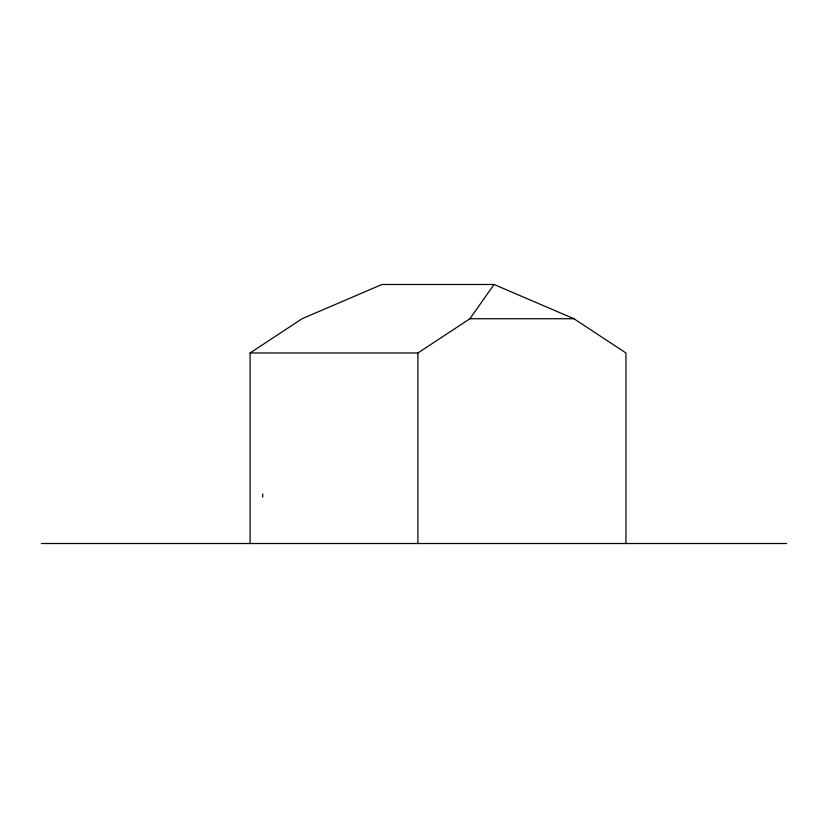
<?xml version="1.0" encoding="UTF-8"?>
<svg xmlns="http://www.w3.org/2000/svg" width="828" height="828" viewBox="0 0 828 828"><rect width="100%" height="100%" fill="white"/><g stroke="black" fill="none" stroke-linecap="round" stroke-linejoin="round"><path stroke-width="1.24" d="M250.087 543.52L250.087 352.976L417.923 352.976L469.931 318.728L494.047 284.48L573.939 318.728L625.947 352.976L625.947 543.52M250.087 352.976L302.096 318.728L381.977 284.48L494.047 284.48M469.931 318.728L573.939 318.728M262.704 497.131L262.735 493.933M41.4 543.52L786.6 543.52M417.923 352.976L417.923 543.52"/></g></svg>
